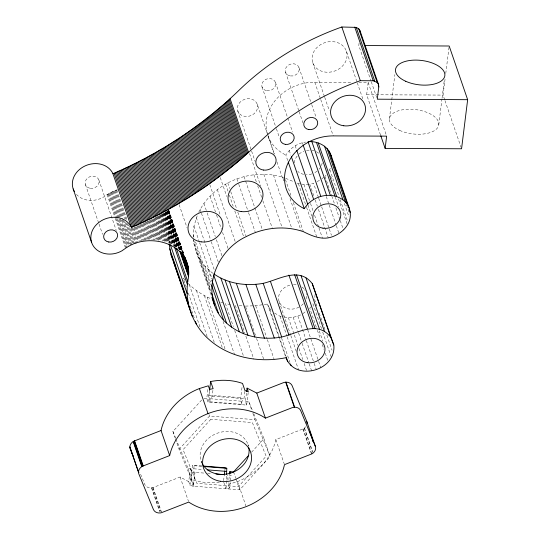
<?xml version="1.0" encoding="UTF-8"?>
<svg xmlns="http://www.w3.org/2000/svg" width="540" height="540" viewBox="0 0 540 540"><rect width="100%" height="100%" fill="white"/><g stroke="black" fill="none" stroke-linecap="round" stroke-linejoin="round"><path stroke-width="0.41" stroke-dasharray="2.7 2.03" d="M169.034 243.169L168.932 230.945L169.769 224.924A41.924 35.478 -19 0 0 170.066 222.77L170.141 217.066L168.986 210.836M315.05 294.658L314.651 299.68L316.825 305.998M193.205 236.993L193.941 226.179L197.329 215.339M380.511 134.98L366.653 94.723L368.159 82.451L358.148 82.411M389.435 118.706L394.875 74.588M438.777 124.787L441.963 98.975M442.064 98.145L444.326 79.826M195.028 472.372L193.293 486.331L189.959 485.217L188.73 481.639L190.357 468.518L188.055 468.335L176.715 440.681M189.959 485.217L191.592 472.102L190.357 468.518M193.293 486.331L190.822 479.176L192.557 465.21L201.974 465.959M194.265 478.507L193.793 468.794L194.171 465.723L192.557 465.21M248.204 392.533L246.645 405.088L208.001 402.037L206.766 398.459L207.947 388.955M208.001 402.037L209.473 390.163M244.876 391.392L243.972 398.682L241.974 401.24L241.596 404.305L209.817 401.8L208.966 395.152L209.567 390.346M209.817 401.8L210.202 398.729L212.193 396.171L212.915 390.353M223.58 480.674L224.282 475.038M224.883 470.205L225.18 467.788M229.021 475.058L231.079 475.22L229.493 487.998L225.95 488.639L226.888 481.079L226.611 475.416M226.982 480.317L227.651 474.95M229.493 487.998L228.258 484.421L228.46 482.821M228.859 479.628L229.453 474.836M241.596 404.305L240.746 397.663L242.217 385.796M246.645 405.088L245.41 401.51L246.557 392.303M359.093 43.058L358.789 45.509L371.021 81.034M444.71 99.826L443.077 95.094L445.041 79.285M445.763 73.46L449.071 46.838M329.272 170.748L331.337 165.578M198.72 212.321C213.604 181.636 253.058 166.806 284.904 177.991M310.682 306.95L309.785 308.232L316.305 327.173M287.726 160.535L285.822 155.007C290.129 148.122 297.533 143.222 305.586 142.074M321.833 178.902L326.012 175.082M175.351 438.467L172.935 431.467L201.643 400.039M179.098 449.361L209.493 416.084L255.008 419.675L270.122 456.55L239.726 489.827L194.218 486.23L179.098 449.361L175.615 439.243M251.579 452.216L263.959 438.656L253.571 413.303M302.954 313.625L306.059 311.175M228.258 484.421L237.512 481.572A59.373 50.24 -19 0 0 275.852 439.594L303.17 428.855A7.101 6.008 -19 0 0 304.236 428.18L304.486 427.99A7.101 6.008 -19 0 0 305.755 426.668M117.538 189.641L112.165 191.828L106.421 195.068A41.924 35.478 -19 0 0 103.754 196.958A21.31 18.029 -19 0 1 76.471 194.427M317.041 181.562L320.558 179.921M284.236 316.973C290.358 318.553 296.804 316.892 302.332 314.118M188.73 481.639L180.11 477.036L152.753 487.674A7.101 6.008 -19 0 1 151.814 487.863L151.504 487.904A7.101 6.008 -19 0 1 144.767 484.4L139.718 472.095M219.449 482.092C209.898 483.421 199.894 482.544 190.822 479.176M245.41 306.099L255.683 305.741L263.52 304.594M264.303 304.479L267.442 304.02L269.312 308.009L285.896 356.157M296.926 183.094L303.986 184.518L308.921 184.181M267.233 133.488A44.658 37.787 -19 0 1 314.766 82.215L350.636 82.377M366.653 94.723L443.077 95.094M239.179 305.66L244.634 306.045M208.966 395.152L240.746 397.663M212.193 396.171L243.972 398.682M204.019 398.243L206.766 398.459M210.202 398.729L241.974 401.24M245.41 401.51L248.846 401.78L253.253 412.54M194.171 465.723L201.704 466.317M193.793 468.794L202.156 469.449M191.592 472.102L204.228 473.094M207.569 473.364L210.917 473.627M274.61 313.072L280.105 316.285L283.406 316.838M230.364 304.513L225.443 303.629L233.327 326.525M220.739 302.238L223.877 303.17M285.653 178.308L293.915 181.818M188.21 283.514C194.927 290.041 202.844 295.522 211.599 298.957M193.293 239.139C194.555 252.761 202.054 265.484 213.138 273.449M184.835 279.896L183.154 278.087L186.145 286.774M269.312 308.009L272.551 311.863M172.935 431.467L175.46 437.609M444.98 100.616L461.018 147.191M371.297 81.824L376.731 97.612M368.159 82.451L386.64 136.134M346.41 51.246A17.759 15.026 -19 0 1 325.296 72.097A17.759 15.026 -19 0 1 317.041 47.412A17.759 15.026 -19 0 1 346.41 51.246L357.007 82.033M357.284 82.816L362.988 99.394M312.755 62.586L324.446 96.532M324.716 97.322L329.339 110.741M314.766 82.215L320.476 98.793M320.747 99.583L333.254 135.898M346.558 204.842L349.009 211.943M298.957 67.547L311.459 103.862M311.735 104.652L316.082 117.281M344.385 203.472L349.009 216.891M329.839 169.688L339.079 196.533M340.166 199.685L347.504 221.002M330.622 176.006L332.249 180.745M338.506 198.902L347.47 224.951M335.32 197.201L338.58 206.678M325.019 176.351L331.547 195.298M331.817 196.088L334.537 203.978M335.894 207.927L339.971 219.767M340.24 220.556L343.507 230.026M285.545 72.218L298.863 110.903M299.133 111.692L302.94 122.742M326.268 196.499L328.982 204.39M329.252 205.18L336.049 224.917M336.319 225.707L339.039 233.597M302.312 142.641L302.852 144.221M318.418 197.417L313.524 183.209L309.737 184.12L314.091 196.749M318.688 198.207L321.408 206.098M321.678 206.888L329.022 228.204M329.292 228.994L331.466 235.305M275.427 82.309L292.552 132.044M315.178 199.908L317.351 206.226M318.438 209.385L328.226 237.803M295.164 145.692L296.251 148.851M303.986 184.518L310.237 202.675M310.514 203.465L313.227 211.356M314.591 215.305L318.668 227.144M318.938 227.934L322.468 238.201M289.224 150.444L290.851 155.183M307.949 204.977L311.756 216.027M298.424 183.728L306.308 206.624M306.578 207.414L316.906 237.411M262.015 86.987L276.149 128.034M276.419 128.824L279.41 137.511M285.451 179.57L290.885 195.359M293.328 202.466L303.385 231.674M282.683 177.242L283.5 179.611M290.027 198.558L301.172 230.924M257.236 104.22A10.307 8.721 -19 0 1 245.079 116.397A10.307 8.721 -19 0 1 240.158 102.114A10.307 8.721 -19 0 1 257.236 104.22L267.833 135.007M268.11 135.797L274.361 153.954M274.246 154.035L267.995 135.878A44.658 37.787 -19 0 0 285.822 155.007M276.966 161.933L283.487 180.873M273.436 175.054L291.917 228.737M319.268 313.099L322.259 321.786M322.535 322.576L324.979 329.677M326.882 335.205L332.046 350.204M312.937 303.743L321.638 329.009M322.724 332.168L331.425 357.426M319.262 330.885L322.799 341.145M263.75 174.211L282.238 227.887M317.392 330.332L320.382 339.019M322.286 344.54L323.919 349.279M325.276 353.228L328.266 361.908M237.749 110.93L251.336 150.404M251.613 151.193L255.143 161.453M249.561 153.617L260.705 185.983M307.766 329.906L318.371 360.693M318.641 361.483L320.814 367.794M253.881 174.724L256.601 182.615M257.688 185.774L261.765 197.613M262.852 200.772L272.369 228.4M297.878 316.076L306.031 339.761M306.301 340.551L313.916 362.651M314.185 363.44L316.359 369.758M293.159 317.277L298.323 332.276M298.6 333.065L301.86 342.536M302.13 343.325L308.927 363.062M309.197 363.852L311.648 370.953M244.067 176.58L262.555 230.263M288.36 317.662L294.071 334.24M294.341 335.029L297.878 345.29M298.964 348.449L302.771 359.498M304.128 363.447L306.848 371.338M236.891 178.835L238.518 183.573M238.788 184.363L248.306 211.991M248.576 212.78L255.373 232.511M279.113 301.556L290.534 334.712M290.804 335.502L296.237 351.29M280.105 316.285L286.902 336.022M287.172 336.812L298.586 369.968M281.522 337.919L289.946 362.387M227.745 182.918L229.649 188.447M230.735 191.606L236.716 208.973M237.803 212.126L246.226 236.601M267.442 304.02L285.923 357.696M225.558 184.126L228.278 192.017M229.365 195.176L233.172 206.226M234.799 210.965L244.04 237.803M220.259 177.593L226.78 196.54M304.486 427.99L312.572 451.474M304.236 428.18L312.593 452.446M303.17 428.855L311.796 453.904M302.886 428.996L311.513 454.046M217.323 189.621L235.804 243.304M255.683 305.741L267.098 338.897M267.374 339.68L274.165 359.417M209.797 184.7L220.401 215.487M210.04 196.101L215.474 211.889M216.56 215.048L221.454 229.257M222.541 232.416L228.521 249.784M245.68 306.889L247.313 311.621M248.4 314.779L255.467 335.306M256.554 338.459L263.891 359.775M203.884 203.404L206.874 212.085M207.151 212.875L215.305 236.554M216.392 239.713L222.372 257.081M235.285 305.39L244.796 333.018M245.882 336.177L253.766 359.073M200.111 209.304L201.197 212.463M201.467 213.253L210.985 240.881M211.255 241.67L218.592 262.987M275.852 439.594L284.209 463.86M196.29 217.6L214.772 271.276M234.684 330.473L243.925 357.311M193.941 226.179L199.375 241.967M199.645 242.757L212.423 279.862M208.022 269.231L211.282 278.701M204.977 266.105L211.228 284.263M263.959 438.656L270.122 456.55M223.094 321.368L234.515 354.524M193.124 234.846L193.934 237.215M195.568 241.947L210.519 285.37M193.563 239.929L210.688 289.663M199.854 259.2L210.728 290.776M248.846 401.78L251.788 410.339M252.862 413.451L255.008 419.675M193.853 243.371L210.708 292.316M196.115 251.559L211.336 295.765M179.132 204.728L187.016 227.624M207.171 297.068L225.113 349.164M204.363 295.596L222.845 349.272M168.831 210.29L183.857 254.138M196.432 290.581L214.643 343.467M168.872 210.836L183.762 254.03M168.527 210.357L183.249 253.037M168.467 210.526L183.148 253.152M168.399 210.695L183.074 253.328M169.992 215.656L182.77 252.761M168.311 210.877L182.716 252.713M168.21 211.066L182.581 252.673M170.141 217.066L182.095 251.795M168.095 211.262L181.953 251.519M167.96 211.464L181.872 251.714M167.549 210.89L181.406 251.147M248.049 444.677L248.596 446.263A24.86 21.04 -19 0 0 217.539 433.141A24.86 21.04 -19 0 0 201.798 462.76M167.387 211.113L181.251 251.37M167.218 211.343L181.103 251.485M167.029 211.579L180.542 250.621M170.181 221.339L179.969 249.757M166.833 211.829L179.881 249.716M166.624 212.085L179.665 249.98M170.066 222.77L179.307 249.615M166.124 211.565L179.172 249.453M165.888 211.842L178.389 248.15M165.638 212.126L178.139 248.441M165.375 212.423L177.876 248.738M165.098 212.733L177.059 247.469M164.815 213.05L176.499 246.996M189.331 284.715L207.542 337.608M164.518 213.381L176.202 247.327M169.283 227.934L175.81 246.881M163.937 212.929L175.351 246.085M163.613 213.28L175.028 246.436M163.283 213.644L174.427 246.011M168.932 230.945L174.096 245.943M162.938 214.022L173.812 245.599M162.311 213.617L173.185 245.194M161.946 214.016L172.28 244.013M161.575 214.421L171.902 244.418M188.318 293.085L200.279 327.821M161.19 214.846L171.248 244.053M160.529 214.488L170.586 243.695M160.124 214.934L169.911 243.358M168.689 239.949L170.046 243.891M159.712 215.393L169.229 243.027M159.293 215.865L168.534 242.703M190.222 306.308L194.569 318.938M158.861 216.351L167.832 242.399M158.153 216.061L167.123 242.109M157.707 216.567L166.678 242.622M156.985 216.304L165.686 241.562M156.526 216.844L164.95 241.313M156.06 217.391L164.214 241.07M155.311 217.168L163.465 240.847M154.832 217.742L162.716 240.638M154.346 218.335L162.23 241.225M153.853 218.936L161.467 241.043M153.083 218.768L160.421 240.077M152.584 219.395L159.651 239.922M151.801 219.254L159.138 240.57M151.288 219.915L158.355 240.442M150.498 219.8L157.295 239.531M149.978 220.489L156.499 239.429M149.182 220.401L155.702 239.341M148.649 221.117L154.906 239.274M147.845 221.056L154.373 240.003M237.512 481.572L245.869 505.838M233.564 471.933L235.71 478.157M235.973 478.933L239.726 489.827M147.042 221.009L153.562 239.956M146.502 221.771L152.753 239.929M145.692 221.751L151.942 239.909M145.152 222.541L151.133 239.909M144.335 222.554L150.316 239.922M143.795 223.364L149.499 239.942M208.96 414.524L209.493 416.084M142.978 223.405L148.682 239.983M142.432 224.249L147.596 239.247M141.615 224.323L146.779 239.321M140.792 224.404L145.955 239.402M139.975 224.498L145.415 240.287M139.435 225.396L144.599 240.401M138.618 225.524L143.782 240.523M137.801 225.666L142.965 240.665M136.991 225.815L141.885 240.023M136.451 226.773L141.345 240.982M223.756 482.274L225.95 488.639M135.641 226.949L140.535 241.164M134.838 227.144L139.732 241.353M134.035 227.353L138.652 240.773M133.508 228.366L138.125 241.785M132.435 227.813L137.329 242.021M131.645 228.056L136.809 243.054M130.856 228.319L136.019 243.317M116.755 189.911L127.352 220.698M128.716 224.647L135.236 243.594M115.978 190.201L126.029 219.409M127.393 223.357L134.46 243.878M115.202 190.499L124.99 218.916M126.347 222.865L133.684 244.181M114.433 190.816L123.674 217.654M125.307 222.392L132.914 244.492M113.67 191.14L122.641 217.188M123.728 220.347L132.151 244.823M112.914 191.477L122.425 219.105M122.702 219.895L131.395 245.16M112.165 191.828L120.859 217.094M121.946 220.246L130.646 245.511M111.422 192.193L120.386 218.241M120.663 219.031L129.904 245.876M110.68 192.571L119.651 218.619M119.927 219.409L129.168 246.247M109.951 192.956L118.652 218.221M118.922 219.011L128.439 246.638M109.228 193.354L127.717 247.037M201.17 461.234L201.717 462.82M108.513 193.766L116.944 218.241M117.214 219.031L127.001 247.448M107.811 194.191L115.965 217.87M116.235 218.66L126.293 247.867M107.109 194.623L114.993 217.519M115.263 218.309L125.597 248.306M98.861 179.948L116.262 230.472M188.055 468.335L194.218 486.23M85.448 184.626L98.766 223.304M99.043 224.093L102.573 234.36M180.11 477.036L188.467 501.302M153.056 487.586L161.413 511.853M152.753 487.674L161.109 511.94M151.814 487.863L159.901 511.353M151.504 487.904L159.59 511.394M322.164 162.911A14.209 12.022 -19 0 1 321.307 165.76M320.051 168.001A14.209 12.022 -19 0 1 319.072 169.243M317.122 171.099A14.209 12.022 -19 0 1 313.834 173.124M311.756 173.927A14.209 12.022 -19 0 1 306.308 174.67M303.642 174.339A14.209 12.022 -19 0 1 297.797 171.403M294.354 162.864A14.209 12.022 -19 0 1 297.216 155.979M299.093 154.062A14.209 12.022 -19 0 1 303.818 151.254M306.49 150.471A14.209 12.022 -19 0 1 309.778 150.133M311.938 150.289A14.209 12.022 -19 0 1 314.01 150.748M316.393 151.713A14.209 12.022 -19 0 1 319.187 153.745M306.322 293.571A14.209 12.022 -19 0 1 306.464 294.509M306.49 296.42A14.209 12.022 -19 0 1 306.045 298.822M303.284 303.716A14.209 12.022 -19 0 1 300.901 305.91M299.045 307.098A14.209 12.022 -19 0 1 279.194 301.779A14.209 12.022 -19 0 1 290.702 284.945M293.443 284.614A14.209 12.022 -19 0 1 297.203 284.951M301.894 286.963A14.209 12.022 -19 0 1 304.364 289.298M304.648 289.683A14.209 12.022 -19 0 1 305.161 290.486M210.809 419.296L183.067 449.671L196.864 483.334L238.41 486.614L266.159 456.233L252.356 422.577L210.809 419.296M266.821 90.693A7.101 6.008 -19 0 0 275.501 82.539A7.101 6.008 -19 0 0 263.837 80.717A7.101 6.008 -19 0 0 266.821 90.693M290.351 75.931A7.101 6.008 -19 0 0 299.032 67.77A7.101 6.008 -19 0 0 287.368 65.954A7.101 6.008 -19 0 0 290.351 75.931M90.254 188.332A7.101 6.008 -19 0 0 98.935 180.178A7.101 6.008 -19 0 0 87.278 178.355A7.101 6.008 -19 0 0 90.254 188.332M399.681 130.403A24.86 12.245 7 0 0 438.703 125.26A24.86 12.245 7 0 0 403.933 109.58A24.86 12.245 7 0 0 399.681 130.403"/><path stroke-width="0.81" d="M213.84 273.875C228.008 283.905 246.368 286.355 263.196 283.345C279.295 279.605 299.16 266.281 312.289 283.675L333.801 344.986C336.65 370.427 295.515 382.259 285.923 357.696C258.842 363.258 228.434 357.629 207.812 338.398C191.653 323.44 184.059 300.213 188.257 278.606A41.924 35.478 -19 0 0 188.548 276.453C191.903 243.027 147.805 231.323 124.902 248.751A41.924 35.478 -19 0 0 122.236 250.641A21.31 18.029 -19 0 1 93.083 245.626A21.31 18.029 -19 0 1 103.349 219.699A21.31 18.029 -19 0 1 131.429 227.428C178.025 207.387 221.191 179.165 257.634 143.829A247.887 209.756 -19 0 1 360.315 80.683L373.228 80.777L377.204 82.472L378.54 84.503L378.796 86.92L377.278 99.191L467.654 99.691L461.565 148.77L385.135 148.406L380.788 135.769M133.097 455.942L130.262 449.017A7.101 6.008 -19 0 1 129.877 447.174L129.883 446.897A7.101 6.008 -19 0 1 133.178 441.585L133.447 441.423A7.101 6.008 -19 0 1 134.298 440.991L161.042 430.529A59.373 50.24 -19 0 1 199.382 388.55L208.339 385.789L209.574 389.367L213.125 388.685L210.661 381.53C221.191 379.519 232.362 379.809 242.514 383.42L244.978 390.582L248.306 391.696L247.077 388.118L256.79 393.086L265.417 418.136A59.373 50.24 -19 0 0 169.668 455.578L142.925 466.04A7.101 6.008 -19 0 0 142.074 466.472L141.804 466.634A7.101 6.008 -19 0 0 138.51 471.947L138.503 472.223A7.101 6.008 -19 0 0 138.888 474.066L153.394 509.45A7.101 6.008 -19 0 0 160.13 512.953L160.441 512.919A7.101 6.008 -19 0 0 161.379 512.723L188.737 502.085A59.373 50.24 -19 0 0 284.479 464.643L311.796 453.904A7.101 6.008 -19 0 0 312.863 453.229L313.106 453.04A7.101 6.008 -19 0 0 315.596 448.821L315.63 448.551A7.101 6.008 -19 0 0 315.266 446.155L300.76 410.771A7.101 6.008 -19 0 0 294.644 407.228L294.334 407.241A7.101 6.008 -19 0 0 291.863 407.795L265.417 418.136M385.135 148.406L386.64 136.134L333.254 135.898A44.658 37.787 -19 0 0 287.132 165.206A44.658 37.787 -19 0 0 304.304 208.69C311.938 196 330.656 190.876 342.981 199.874C350.183 205.126 352.418 215.501 348.32 223.371C344.993 229.932 338.85 234.468 332.006 236.885C322.13 240.428 312.188 236.048 303.385 231.674C284.715 225.194 263.635 227.489 246.226 236.601C211.835 252.551 196.945 303.109 231.62 327.132C245.943 337.433 264.566 340.119 281.678 337.028C297.776 333.288 317.642 319.957 330.77 337.351L333.801 344.986M209.669 389.543L210.661 381.53M224.384 474.235L224.782 471.008M226.571 474.606L226.793 468.302L225.18 467.788L203.634 466.088M229.554 474.039L229.851 471.643L233.564 471.933L248.765 455.294M246.659 391.466L247.077 388.118M74.358 191.538A21.31 18.029 -19 0 1 85.118 165.901A21.31 18.029 -19 0 1 112.948 173.745C159.543 153.704 202.709 125.483 239.146 90.153A247.887 209.756 -19 0 1 341.834 27L356.238 27.378L358.715 28.796L360.058 30.827L378.54 84.503M256.79 393.086L283.237 382.745A7.101 6.008 -19 0 1 285.707 382.192L286.025 382.171A7.101 6.008 -19 0 1 292.133 385.722L306.639 421.106A7.101 6.008 -19 0 1 307.004 423.495M308.806 141.656C318.141 141.061 328.313 146.3 331.169 155.621L349.65 209.304M364.649 45.542L449.172 46.008L467.654 99.691M204.215 466.519L226.793 468.302M207.178 469.847L226.415 471.366M215.939 474.019L223.466 474.62M169.121 243.972L170.957 254.563L175.392 265.775M358.715 28.796L377.204 82.472M378.257 85.34L378.796 86.92M356.238 27.378L374.72 81.061M354.746 27.095L373.228 80.777M341.834 27L360.315 80.683M329.09 151.126L347.578 204.809M349.218 209.385L350.305 212.544M327.038 148.48L345.519 202.163M324.5 146.192L342.981 199.874M318.229 142.911L336.717 196.594M316.474 142.391L334.955 196.074M311.863 141.656L330.345 195.332M308.036 141.656L326.525 195.332M303.122 145.01L320.794 196.317M296.798 150.431L313.646 199.375M291.398 156.762L307.706 204.127M288.266 162.115L304.304 208.69M312.289 283.675L330.77 337.351M306.018 277.952L324.506 331.628M301.091 275.805L319.572 329.488M296.541 274.88L315.023 328.556M294.651 274.738L313.132 328.415M230.074 98.678L248.555 152.361M229.149 99.515L247.631 153.198M288.9 275.103L307.382 328.779M228.224 100.352L246.706 154.035M227.293 101.189L245.774 154.872M226.355 102.019L244.843 155.702M225.423 102.85L243.905 156.533M224.485 103.673L242.966 157.356M223.54 104.497L242.021 158.18M222.595 105.32L241.076 159.003M221.643 106.137L240.131 159.82M220.691 106.954L239.179 160.637M219.74 107.77L238.221 161.447M218.781 108.581L237.269 162.257M217.823 109.391L236.304 163.067M216.864 110.194L235.346 163.87M215.899 110.997L234.38 164.673M214.927 111.794L233.408 165.476M213.955 112.59L232.436 166.273M212.983 113.386L231.464 167.069M270.5 281.583L288.981 335.259M212.004 114.176L230.486 167.859M211.025 114.966L229.507 168.649M210.04 115.756L228.528 169.432M209.054 116.539L227.543 170.215M208.069 117.322L226.55 170.998M207.076 118.098L225.565 171.774M263.196 283.345L281.678 337.028M206.084 118.874L224.566 172.55M290.493 363.967L291.033 365.546M205.092 119.644L223.574 173.326M286.166 356.947L287.793 361.685M204.093 120.413L222.575 174.096M306.734 421.355L315.36 446.405M203.087 121.183L221.569 174.859M309.697 431.325L313.2 441.504M312.363 439.432L313.173 441.781M202.082 121.946L220.57 175.628M201.076 122.708L219.557 176.384M255.791 284.364L274.279 338.047M200.07 123.464L218.552 177.147M199.058 124.22L217.539 177.903M198.038 124.976L216.52 178.652M286.025 382.171L294.644 407.228M285.707 382.192L294.334 407.241M197.019 125.725L215.507 179.408M196 126.475L214.488 180.151M194.981 127.217L213.462 180.893M193.954 127.96L212.436 181.636M192.922 128.696L211.41 182.378M245.95 284.54L264.431 338.216M191.896 129.431L210.377 183.114M190.863 130.167L209.345 183.843M189.824 130.896L208.312 184.572M188.784 131.625L207.272 185.301M187.745 132.347L206.233 186.023M186.705 133.07L205.187 186.746M185.659 133.785L204.14 187.468M236.351 283.351L254.84 337.034M184.606 134.501L203.094 188.183M183.56 135.209L202.041 188.892M182.507 135.925L200.988 189.601M181.447 136.627L199.935 190.31M180.394 137.329L198.875 191.012M229.466 281.59L247.948 335.273M179.327 138.031L197.816 191.714M178.268 138.726L196.749 192.409M177.201 139.421L195.683 193.104M225.072 280.01L243.554 333.693M176.135 140.117L194.616 193.793M175.061 140.805L193.55 194.481M173.988 141.487L192.476 195.169M220.867 278.12L239.348 331.803M172.915 142.169L191.403 195.851M171.842 142.85L190.323 196.526M170.762 143.525L189.243 197.201M169.675 144.2L188.163 197.876M213.678 275.029L231.62 327.132M168.595 144.869L187.076 198.544M167.508 145.53L185.99 199.213M166.421 146.198L184.903 199.874M211.829 280.28L226.503 322.913M165.328 146.86L183.809 200.536M164.234 147.514L182.716 201.197M211.505 285.053L223.466 319.788M163.141 148.169L181.622 201.845M162.041 148.817L180.529 202.5M211.545 293.146L218.335 312.876M160.94 149.465L179.429 203.148M211.882 297.344L214.596 305.242M159.84 150.113L178.322 203.789M158.733 150.755L177.221 204.431M157.633 151.396L176.114 205.072M156.519 152.03L175.007 205.706M155.412 152.658L173.894 206.341M154.298 153.286L172.78 206.969M153.185 153.914L171.666 207.596M152.064 154.535L170.552 208.217M150.95 155.156L169.432 208.838M185.193 258.053L187.663 265.194M184.734 257.087L187.994 266.558M149.83 155.77L168.311 209.453M184.565 256.932L188.143 267.246M184.194 256.095L188.271 267.941M184.032 256.007L188.379 268.637M183.857 255.913L188.48 269.339M183.803 255.872L184.349 257.452M183.121 254.252L188.554 270.041M183.188 254.954L188.622 270.743M183.04 254.678L183.587 256.257M182.642 254.097L188.669 271.451M182.446 254.009L188.703 272.16M148.703 156.384L167.191 210.067M181.919 253.138L188.716 272.875M181.919 253.854L188.716 273.591M181.359 252.99L188.696 274.3M180.779 252.126L188.663 275.015M180.461 252.052L188.615 275.738M147.582 156.998L166.064 210.674M179.854 251.195L188.548 276.453M146.455 157.599L164.936 211.282M145.321 158.207L163.809 211.882M176.351 248.461L187.772 281.61M144.194 158.807L162.675 212.483M174.373 246.733L187.421 284.627M143.06 159.401L161.541 213.084M141.925 159.995L160.407 213.671M170.316 244.681L187.171 293.625M140.785 160.583L159.273 214.265M195.386 321.307L196.472 324.466M139.651 161.17L158.132 214.853M169.648 248.805L188.136 302.481M173.907 262.906L192.388 316.589M170.957 254.563L189.446 308.246M138.51 161.757L156.992 215.433M137.363 162.338L155.851 216.013M136.222 162.911L154.703 216.594M135.074 163.485L153.556 217.168M133.927 164.059L152.408 217.735M132.773 164.626L151.261 218.302M131.625 165.186L150.107 218.869M130.471 165.746L148.952 219.429M129.31 166.306L147.798 219.982M128.156 166.86L146.637 220.536M126.995 167.407L145.476 221.09M125.834 167.954L144.315 221.636M229.851 471.643L230.344 473.074M124.672 168.5L143.154 222.176M199.382 388.55L208.008 413.6M123.505 169.04L141.993 222.716M122.337 169.574L140.825 223.256M121.169 170.107L139.657 223.79M120.002 170.64L138.483 224.316M118.834 171.167L137.315 224.843M117.659 171.686L136.141 225.369M116.485 172.206L134.966 225.889M115.303 172.726L133.792 226.402M114.129 173.239L132.611 226.915M112.948 173.745L131.429 227.428M161.042 430.529L169.668 455.578M73.184 188.96L91.672 242.636M134.595 440.87L143.222 465.919M134.298 440.991L142.925 466.04M133.447 441.423L142.074 466.472M133.178 441.585L141.804 466.634M129.883 446.897L138.51 471.947M129.877 447.174L138.503 472.223M331.169 155.621L331.661 158.058M360.058 30.827L360.227 32.434M248.866 447.876A24.86 21.04 -19 0 1 231.215 472.925A24.86 21.04 -19 0 1 202.163 463.502M201.184 241.866A17.759 15.026 -19 0 0 222.298 221.015A17.759 15.026 -19 0 0 192.935 217.181A17.759 15.026 -19 0 0 201.184 241.866M241.225 211.565A17.759 15.026 -19 0 0 262.339 190.715A17.759 15.026 -19 0 0 232.97 186.887A17.759 15.026 -19 0 0 241.225 211.565M343.778 125.773A17.759 15.026 -19 0 0 364.892 104.922A17.759 15.026 -19 0 0 335.529 101.088A17.759 15.026 -19 0 0 343.778 125.773M263.56 170.073A10.307 8.721 -19 0 0 275.717 157.903A10.307 8.721 -19 0 0 258.647 155.797A10.307 8.721 -19 0 0 263.56 170.073M285.302 144.376A7.101 6.008 -19 0 0 293.983 136.215A7.101 6.008 -19 0 0 282.326 134.399A7.101 6.008 -19 0 0 285.302 144.376M308.833 129.607A7.101 6.008 -19 0 0 317.513 121.453A7.101 6.008 -19 0 0 305.856 119.63A7.101 6.008 -19 0 0 308.833 129.607M108.743 242.015A7.101 6.008 -19 0 0 117.423 233.854A7.101 6.008 -19 0 0 105.759 232.038A7.101 6.008 -19 0 0 108.743 242.015M323.001 228.177A14.209 12.022 -19 0 0 340.362 211.862A14.209 12.022 -19 0 0 317.034 208.224A14.209 12.022 -19 0 0 323.001 228.177M307.213 362.651A14.209 12.022 -19 0 0 324.574 346.336A14.209 12.022 -19 0 0 301.253 342.697A14.209 12.022 -19 0 0 307.213 362.651M405.743 81.284A24.86 12.245 7 0 0 444.764 76.14A24.86 12.245 7 0 0 409.995 60.46A24.86 12.245 7 0 0 405.743 81.284M220.543 481.288A24.86 21.04 -19 0 0 250.776 452.615A24.86 21.04 -19 0 0 209.905 446.432A24.86 21.04 -19 0 0 220.543 481.288"/></g></svg>
